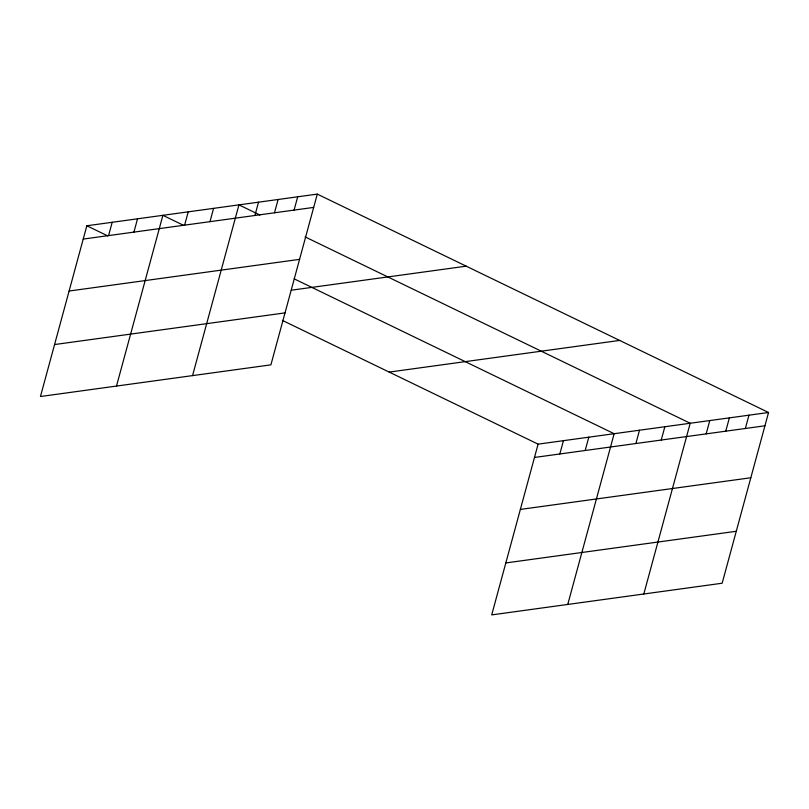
<?xml version="1.0" encoding="UTF-8"?>
<svg xmlns="http://www.w3.org/2000/svg" width="809" height="809" viewBox="0 0 809 809"><rect width="100%" height="100%" fill="white"/><g stroke="black" fill="none" stroke-linecap="round" stroke-linejoin="round"><path stroke-width="1.21" d="M317.29 194.109L86.836 225.772L40.45 396.511L270.904 364.849L317.29 194.109L768.55 412.489L722.164 583.228L491.71 614.891L538.096 444.151L768.55 412.489M108.578 235.591L112.188 222.283M133.92 232.112L137.54 218.804M116.496 386.055L162.892 215.325L183.845 225.468M184.624 225.145L188.234 211.837M209.976 221.656L213.586 208.358M192.552 375.609L238.938 204.869L259.891 215.012M254.906 215.487L258.526 202.179M274.494 212.797L278.114 199.489M294.082 210.107L297.702 196.799M559.838 453.98L563.448 440.672M585.18 450.492L588.8 437.194M567.756 604.444L614.152 433.705L294.152 278.842M635.884 443.524L639.494 430.226M661.236 440.045L664.846 426.737M643.812 593.998L690.198 423.259L305.124 236.906M706.166 433.867L709.786 420.569M725.754 431.177L729.374 417.879M745.342 428.487L748.962 415.179M83.226 239.08L313.67 207.407M69.109 291.028L299.563 259.365M291.28 290.209L466.206 266.171M54.567 344.553L285.011 312.891M389.18 372.089L619.633 340.427M534.486 457.459L764.94 425.797M520.369 509.417L750.823 477.755M505.827 562.943L736.281 531.28M86.836 225.772L107.799 235.915M282.351 320.384L538.096 444.151"/></g></svg>
